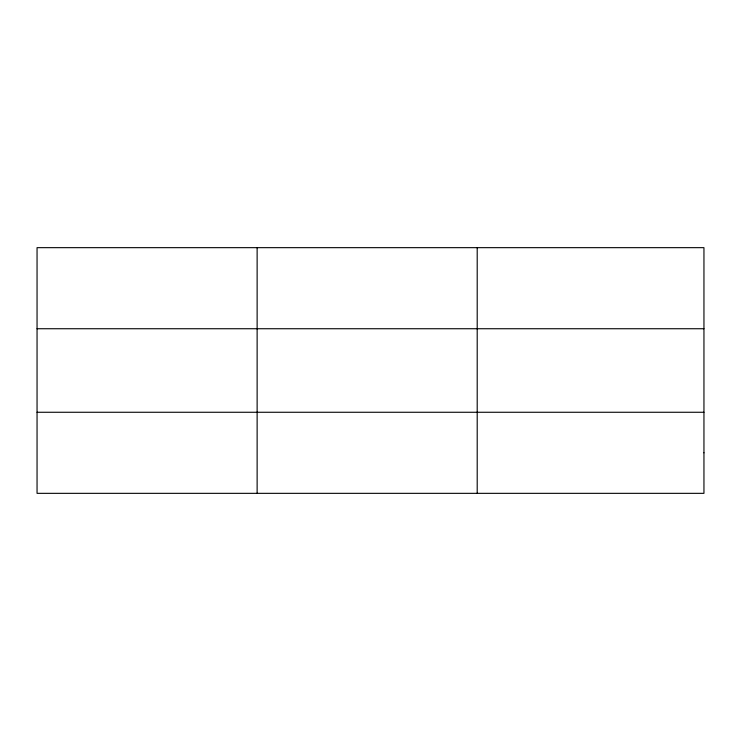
<?xml version="1.0" encoding="UTF-8"?>
<svg xmlns="http://www.w3.org/2000/svg" width="741" height="741" viewBox="0 0 741 741"><rect width="100%" height="100%" fill="white"/><g stroke="black" fill="none" stroke-linecap="round" stroke-linejoin="round"><path stroke-width="1.11" d="M257.127 493.339L257.127 247.661M477.204 493.339L477.204 247.661M37.05 328.735L703.95 328.735M37.05 412.265L703.95 412.265M703.95 452.807L703.95 493.339L37.05 493.339L37.05 247.661L703.95 247.661L703.95 452.807"/></g></svg>
